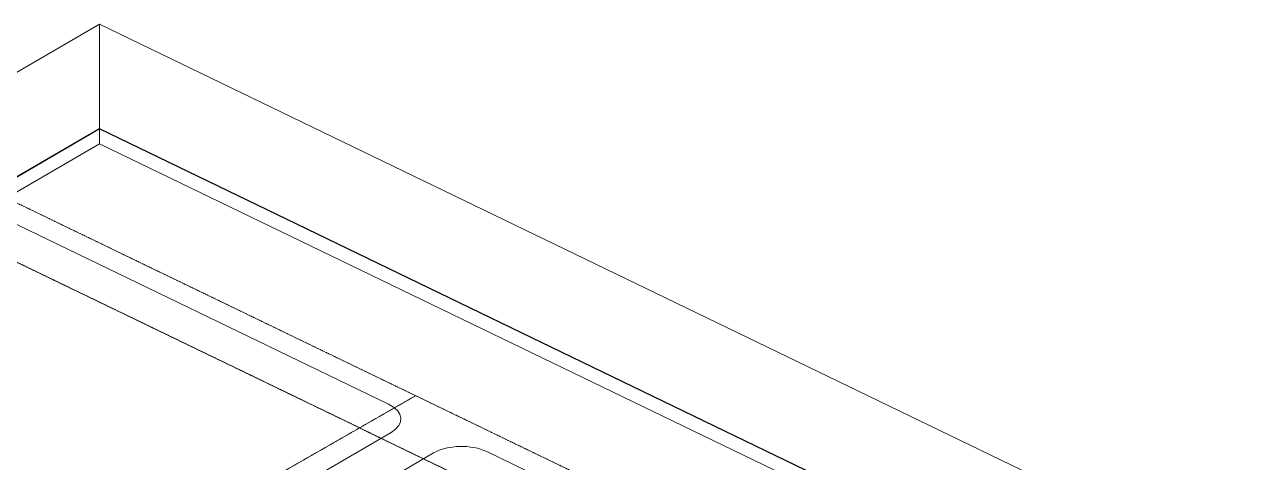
# Model space of a CAD drawing. Header units: inches. Extents: x 27328 to 120839, y -4075 to 4147.
# Drawn here: x 43788 to 49603, y 8 to 2109 of the extents above; entities that cross this region are included whole.
import ezdxf

# ---------------------------------------------------------------- set-up
doc = ezdxf.new("R2010")
doc.units = ezdxf.units.IN
doc.header["$MEASUREMENT"] = 0
doc.linetypes.add('Center 1_4_', pattern=[0.53125, 0.25, -0.09375, 0.09375, -0.09375])
doc.linetypes.add('IMPORT-CENTER2 _2_', pattern=[6.328125, 4.21875, -0.703125, 0.703125, -0.703125])
for name, color, linetype, lineweight in [('A-DETL', 90, 'Continuous', 9), ('C-TOPO', 7, 'Continuous', 9), ('EOP-EX', 125, 'Continuous', 9), ('EOP-PR', 4, 'Continuous', 9), ('G-ANNO-SYMB', 111, 'Continuous', 9), ('PROP', 3, 'Center 1_4_', 9)]:
    doc.layers.add(name, color=color, linetype=linetype, lineweight=lineweight)

msp = doc.modelspace()

# ---------------------------------------------------------------- linework, layer by layer
at = {"layer": 'A-DETL', "linetype": 'IMPORT-CENTER2 _2_'}
msp.add_line((43634, 1309.8), (49088.8, -1328.1), dxfattribs=at)
at = {"layer": 'C-TOPO', "lineweight": 25}
for p, q in [((39042.8, -1365), (44148.5, 1608.8)), ((44147.2, 1608.8), (45091.7, 1152)), ((45091.7, 1152), (45480.9, 963.8)), ((45480.9, 963.8), (47985, -247.2))]:
    msp.add_line(p, q, dxfattribs=at)
at = {"layer": 'C-TOPO'}
for p, q in [((43550, 1260.9), (44147.8, 1609.1)), ((44147.8, 1609.1), (45091.9, 1152.5)), ((45091.9, 1152.5), (45481, 964.4)), ((47986.1, -247.1), (45481, 964.4))]:
    msp.add_line(p, q, dxfattribs=at)
at = {"layer": 'EOP-EX'}
for p, q in [((43537, 1253.4), (45532.1, 288.5)), ((46002.2, 61.2), (48230.3, -1016.3))]:
    msp.add_line(p, q, dxfattribs=at)
at = {"layer": 'EOP-PR'}
for p, q in [((43915.9, -794.7), (45544, 153.6)), ((45748, 54.9), (45535.8, -68.7))]:
    msp.add_line(p, q, dxfattribs=at)
for centre, start_param, end_param in [((45410.9, 217.9), 5.54421, 7.115006), ((45881, -9.5), 0.831821, 2.402617)]:
    msp.add_ellipse(centre, major_axis=(180, 0), ratio=0.53073, start_param=start_param, end_param=end_param, dxfattribs=at)
at = {"layer": 'G-ANNO-SYMB'}
for p, q in [((39042.1, -864.7), (44147.8, 2109.1)), ((44147.8, 1536.6), (44147.8, 2109.1)), ((49602.6, -528.9), (44147.8, 2109.1)), ((39042.1, -1437.2), (44147.8, 1536.6)), ((44147.8, 1536.6), (49602.6, -1101.3))]:
    msp.add_line(p, q, dxfattribs=at)
at = {"layer": 'PROP'}
for p, q in [((43367.8, 1154.8), (45393.6, 175.3)), ((45661.8, 329.2), (45392.9, 174.9)), ((43785.2, -747.8), (45392.9, 174.9)), ((45392.9, 174.9), (48822.1, -1483.5))]:
    msp.add_line(p, q, dxfattribs=at)

doc.saveas('drawing.dxf')
